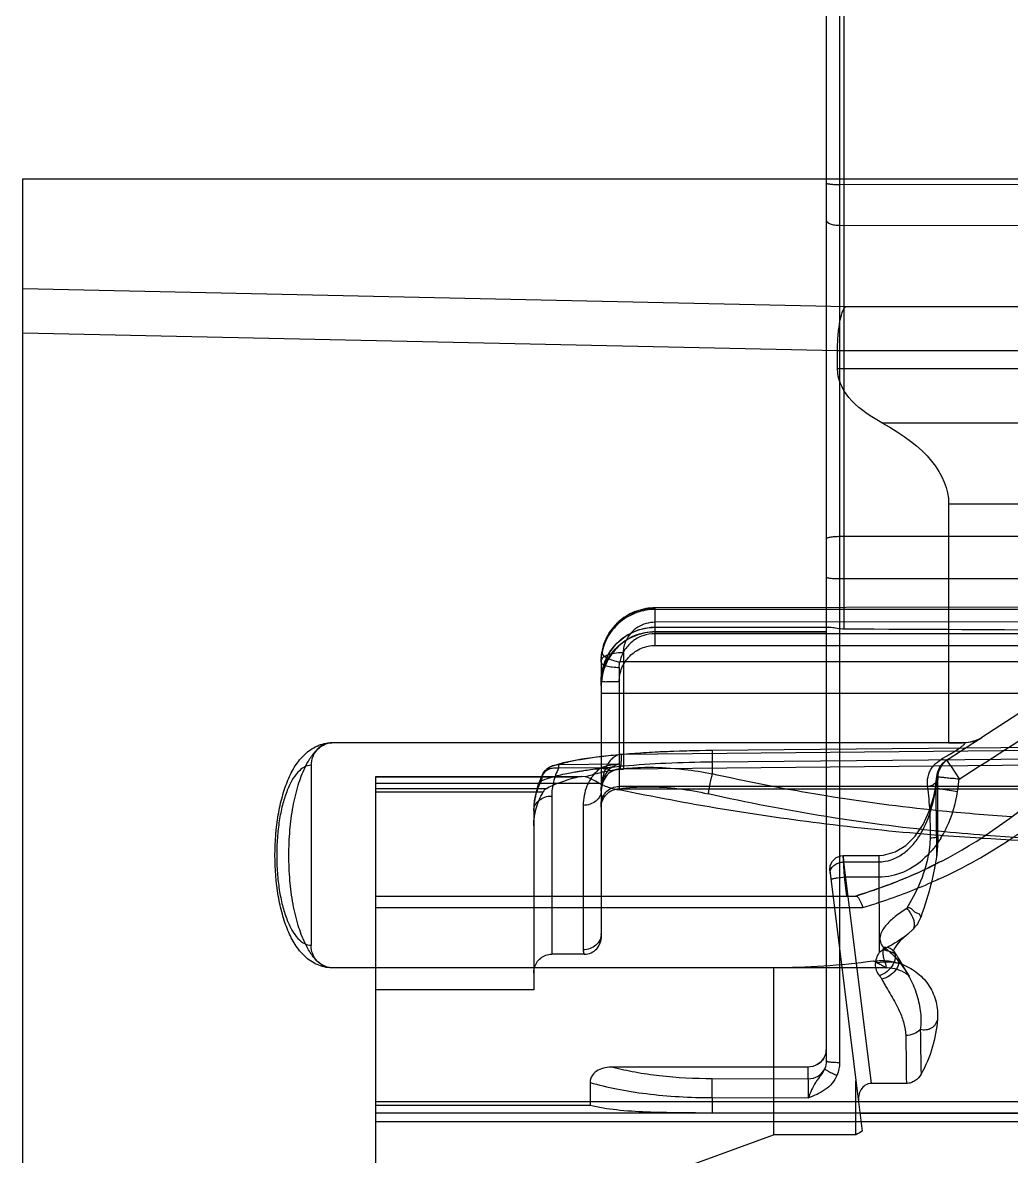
# Model space of a CAD drawing. Header units: millimetres. Extents: x 29875 to 31218, y -21313 to -20364.
# Drawn here: x 30138.71 to 30161.11, y -20688.99 to -20663.29 of the extents above; entities that cross this region are included whole.
import ezdxf

# ---------------------------------------------------------------- set-up
doc = ezdxf.new("R2010")
doc.units = ezdxf.units.MM
doc.header["$LTSCALE"] = 8
doc.layers.add('Cav-cor', color=30, linetype='Continuous')
doc.layers.add('WT', color=4, linetype='Continuous')

# ---------------------------------------------------------------- blocks, each defined once
blk = doc.blocks.new('20160903.150404')
at = {"layer": 'Cav-cor', "color": 241}
for p, q in [((9.792, 67.603), (9.792, 16.469)), ((9.489, 47.004), (9.489, 36.331)), ((9.388, 26.261), (9.388, 45.207)), ((28, 36.46), (-15, 36.46)), ((0, 36.309), (9.489, 36.331)), ((9.489, 36.331), (9.489, 35.406)), ((28, 5.642), (28, 36.46)), ((0, 35.381), (9.489, 35.406)), ((9.489, 35.406), (9.489, 28.359)), ((28, 33.974), (9.339, 33.569)), ((9.339, 33.569), (2.271, 33.569)), ((28, 32.967), (9.538, 32.567)), ((9.538, 32.571), (2.567, 32.571)), ((9.538, 32.152), (9.538, 32.571)), ((2.575, 32.152), (9.538, 32.152)), ((8.531, 30.929), (2.595, 30.929)), ((7.019, 29.096), (2.619, 29.096)), ((7.019, 23.677), (7.019, 29.096)), ((9.489, 28.359), (0, 28.365)), ((9.489, 28.359), (9.489, 27.399)), ((9.489, 27.399), (0, 27.403)), ((9.489, 27.399), (9.489, 16.434)), ((3.636, 26.751), (13.669, 26.74)), ((13.669, 26.74), (13.668, 26.737)), ((13.668, 25.884), (13.668, 26.737)), ((3.672, 26.7), (13.668, 26.7)), ((3.166, 26.419), (13.672, 26.409)), ((13.668, 26.296), (9.709, 26.299)), ((9.742, 26.296), (9.712, 26.299)), ((3.672, 26.151), (13.668, 26.151)), ((13.668, 26.201), (9.792, 26.201)), ((13.668, 26.189), (9.792, 26.189)), ((13.668, 25.884), (3.824, 25.884)), ((14.386, 25.719), (14.386, 23.411)), ((3.672, 25.509), (14.47, 25.509)), ((14.89, 25.609), (14.892, 25.54)), ((14.892, 25.54), (14.892, 19.35)), ((14.484, 25.387), (14.484, 22.631)), ((4.479, 24.96), (6.266, 23.801)), ((14.887, 19.298), (14.887, 24.977)), ((3.672, 24.795), (14.892, 24.795)), ((6.266, 23.801), (6.377, 23.741)), ((6.468, 23.67), (6.266, 23.801)), ((7.03, 23.306), (6.468, 23.67)), ((6.671, 23.677), (6.677, 23.677)), ((6.677, 23.677), (7.019, 23.677)), ((6.677, 23.677), (6.711, 23.675)), ((7.019, 23.677), (20.994, 23.677)), ((12.378, 23.51), (2.652, 23.601)), ((2.652, 23.522), (14.386, 23.411)), ((12.378, 23.51), (12.378, 23.512)), ((12.378, 23.247), (2.652, 23.339)), ((2.652, 23.191), (14.386, 23.08)), ((6.976, 23.162), (6.78, 22.858)), ((7.057, 23.288), (7.03, 23.306)), ((7.057, 23.287), (7.037, 23.255)), ((12.378, 23.247), (12.378, 22.973)), ((14.488, 23.192), (15.86, 23.178)), ((15.86, 23.178), (16.005, 23.153)), ((16.005, 23.153), (16.009, 23.151)), ((21.465, 23.167), (21.465, 19.087)), ((7.262, 21.556), (7.262, 22.878)), ((7.284, 22.911), (7.288, 22.909)), ((14.386, 23.08), (14.386, 23.083)), ((14.386, 23.08), (14.481, 23.078)), ((14.481, 23.078), (14.488, 23.082)), ((14.481, 23.078), (14.548, 23.07)), ((14.893, 23.113), (15.857, 23.103)), ((15.251, 22.905), (15.335, 22.915)), ((20, 22.915), (15.335, 22.915)), ((15.335, 22.915), (15.431, 22.903)), ((20, 22.903), (15.431, 22.903)), ((16.223, 22.953), (16.223, 22.953)), ((16.247, 22.814), (16.223, 22.953)), ((20, 11.501), (20, 22.915)), ((3.672, 22.687), (14.484, 22.687)), ((14.484, 22.631), (3.672, 22.631)), ((7.314, 22.651), (7.321, 22.652)), ((14.536, 22.622), (14.488, 22.612)), ((14.555, 22.626), (14.536, 22.622)), ((14.886, 22.67), (14.892, 22.584)), ((20, 22.759), (14.942, 22.759)), ((20, 22.643), (16.135, 22.643)), ((16.014, 22.471), (16.014, 18.888)), ((20, 22.563), (16.207, 22.563)), ((15.3, 22.259), (15.3, 18.986)), ((16.422, 22.136), (16.422, 18.081)), ((7.266, 21.674), (7.25, 21.672)), ((7.279, 21.24), (7.288, 21.158)), ((7.293, 21.13), (7.298, 21.088)), ((7.294, 21.14), (7.294, 21.126)), ((7.297, 21.088), (7.345, 20.8)), ((7.298, 21.088), (7.345, 20.8)), ((8.602, 21.124), (8.595, 18.926)), ((9.406, 21.124), (8.602, 21.124)), ((9.382, 20.638), (9.406, 21.124)), ((9.406, 21.124), (9.399, 20.979)), ((7.385, 20.89), (7.368, 20.899)), ((9.399, 20.979), (8.602, 20.979)), ((9.399, 20.979), (8.773, 15.956)), ((9.382, 20.638), (8.602, 20.638)), ((9.71, 20.78), (9.061, 15.54)), ((9.328, 20.204), (9.382, 20.638)), ((20, 20.204), (9.116, 20.204)), ((20, 19.941), (8.965, 19.941)), ((7.811, 19.467), (7.817, 19.452)), ((7.822, 19.451), (7.942, 19.343)), ((8.176, 18.825), (8.172, 18.815)), ((8.277, 18.971), (8.262, 18.951)), ((15.275, 18.888), (16.014, 18.888)), ((8.06, 18.617), (7.962, 18.455)), ((8.083, 18.658), (8.06, 18.617)), ((8.136, 18.752), (8.083, 18.658)), ((8.437, 18.577), (8.437, 18.577)), ((8.437, 18.577), (10.987, 18.577)), ((10.987, 18.577), (20.994, 18.577)), ((10.987, 18.577), (10.987, 14.795)), ((16.422, 18.081), (20, 18.081)), ((9.797, 16.661), (9.792, 16.717)), ((9.791, 16.685), (9.808, 16.62)), ((9.792, 16.694), (9.792, 16.689)), ((10.2, 16.329), (14.627, 16.329)), ((10.2, 16.062), (10.2, 16.329)), ((7.976, 15.956), (8.773, 15.956)), ((9.12, 14.795), (9.12, 16.019)), ((12.374, 16.068), (10.2, 16.062)), ((15.145, 15.98), (15.145, 15.458)), ((9.061, 15.544), (-15, 15.544)), ((9.061, 15.54), (8.978, 14.872)), ((20, 15.544), (9.061, 15.544)), ((12.378, 15.635), (10.196, 15.629)), ((12.378, 15.635), (12.378, 15.286)), ((15.145, 15.458), (20, 15.458)), ((9.029, 15.281), (-15, 15.281)), ((9.029, 15.281), (20, 15.281)), ((-15, 15.087), (9.004, 15.087)), ((9.004, 15.087), (20, 15.087)), ((9.12, 14.795), (10.987, 14.795)), ((20.834, 11.196), (10.987, 14.795))]:
    blk.add_line(p, q, dxfattribs=at)
for points in [[(14.89, 25.61), (14.831, 25.914), (14.708, 26.173), (14.526, 26.396), (14.296, 26.57), (14.032, 26.686), (13.746, 26.738), (13.669, 26.74)], [(14.892, 25.068), (14.889, 25.154), (14.835, 25.439), (14.716, 25.703), (14.539, 25.933), (14.313, 26.114), (14.051, 26.237), (13.768, 26.295), (13.668, 26.299)], [(6.677, 23.677), (6.466, 23.708), (6.377, 23.741)], [(16.009, 23.151), (15.749, 23.232), (15.329, 23.315), (14.811, 23.384), (14.215, 23.438), (13.566, 23.478), (12.891, 23.503), (12.378, 23.512)], [(7.321, 22.652), (7.292, 22.869), (7.287, 22.911)], [(14.548, 23.07), (14.639, 23.038), (14.716, 22.986), (14.779, 22.921), (14.828, 22.846), (14.864, 22.762), (14.886, 22.67)], [(16.422, 22.136), (16.407, 22.364), (16.32, 22.721), (16.222, 22.954)], [(8.602, 21.124), (8.496, 21.13), (8.235, 21.203), (7.991, 21.351), (7.777, 21.562), (7.599, 21.823), (7.458, 22.126), (7.357, 22.464), (7.321, 22.652)], [(7.262, 21.556), (7.263, 21.503), (7.279, 21.24)], [(7.288, 21.158), (7.289, 21.144), (7.297, 21.088)], [(9.71, 20.78), (9.703, 20.894), (9.653, 20.998), (9.57, 21.076), (9.463, 21.118), (9.406, 21.124)], [(7.811, 19.467), (7.81, 19.469), (7.807, 19.475), (7.805, 19.482), (7.802, 19.49), (7.8, 19.498), (7.798, 19.506), (7.796, 19.512), (7.796, 19.514)], [(7.942, 19.343), (8.036, 19.261), (8.122, 19.178), (8.192, 19.099), (8.242, 19.029), (8.268, 18.977), (8.272, 18.965)], [(8.172, 18.815), (8.162, 18.796), (8.136, 18.752)], [(8.198, 18.866), (8.19, 18.853), (8.183, 18.84), (8.176, 18.827), (8.175, 18.825)], [(8.25, 18.936), (8.242, 18.927), (8.233, 18.917), (8.224, 18.905), (8.215, 18.893), (8.206, 18.88), (8.198, 18.866)], [(8.262, 18.951), (8.26, 18.948), (8.259, 18.946), (8.258, 18.945), (8.257, 18.944), (8.256, 18.942), (8.25, 18.936)], [(8.272, 18.965), (8.274, 18.957), (8.275, 18.966), (8.276, 18.97)], [(8.276, 18.97), (8.28, 18.98), (8.274, 18.973)], [(7.912, 18.387), (7.921, 18.397), (7.977, 18.443), (8.081, 18.503), (8.231, 18.554), (8.41, 18.577), (8.437, 18.577)], [(7.961, 18.453), (7.947, 18.432), (7.913, 18.389)]]:
    blk.add_lwpolyline(points, dxfattribs=at)
for centre, radius, start, end in [((13.716, 25.718), 0.67, 0.0475, 24.6808), ((13.731, 25.507), 1.161, 8.5408, 10.8838), ((13.714, 25.539), 1.178, 6.8657, 9.1867), ((13.947, 25.387), 0.537, 0.0211, 13.102), ((13.726, 25.506), 1.166, 5.056, 8.5403), ((13.719, 25.54), 1.173, 3.3991, 6.8669), ((13.722, 25.506), 1.17, 359.9976, 5.0552), ((14.487, 46.555), 21.495, 269.9908, 270.407), ((14.562, 37.437), 12.376, 270.3617, 270.9745), ((13.688, 24.977), 1.2, 0.0055, 4.2592), ((-676.928, -1046.78), 1269.481, 57.413373, 57.542381), ((6.693, 24.461), 0.786, 246.2867, 254.337), ((6.696, 24.474), 0.8, 254.3976, 268.6173), ((6.696, 24.484), 0.81, 268.6131, 271.0159), ((7.019, 6.278), 17.399, 90.5069, 91.0155), ((7.019, 6.254), 17.423, 90, 90.507), ((12.649, 32.626), 10.807, 238.4689, 239.6485), ((14.454, 27.705), 4.294, 269.0924, 269.767), ((20.589, 22.768), 1.056, 38.4207, 41.5703), ((-33.02, 49.053), 47.645, 327.0836, 327.2169), ((6.752, 22.878), 0.51, 0, 57.0264), ((6.78, 22.86), 0.51, 5.5506, 56.7144), ((12.746, 4.557), 18.671, 84.6663, 84.931), ((13.02, 7.358), 15.856, 83.1863, 84.7115), ((15.857, 22.772), 0.408, 26.3424, 68.6639), ((12.448, 23.369), 5.184, 185.0637, 187.963), ((2.947, 64.713), 42.792, 280.2296, 282.7313), ((13.848, 18.098), 5.023, 83.7893, 85.4559), ((14.305, 14.38), 8.704, 88.7962, 89.4619), ((13.87, 18.306), 4.815, 83.1177, 83.7824), ((13.882, 18.407), 4.713, 82.6304, 83.117), ((13.901, 18.553), 4.566, 81.4307, 82.6342), ((13.98, 14.442), 8.707, 80.2066, 80.8321), ((14.2, 15.705), 7.425, 79.2433, 80.2216), ((659.524, 13.184), 652.279, 179.168441, 179.301165), ((2.899, 78.05), 56.636, 276.9952, 281.8076), ((13.958, 15.962), 6.725, 97.02, 102.8051), ((13.944, 18.909), 3.767, 80.6739, 81.7123), ((14.379, 23.832), 1.212, 291.8924, 294.0704), ((14.42, 23.74), 1.111, 294.0861, 295.2263), ((13.4, 22.584), 1.492, 359.9987, 3.6992), ((14.466, 23.643), 1.004, 295.1943, 298.293), ((14.716, 22.02), 1.725, 22.2076, 27.3981), ((14.828, 22.067), 1.603, 19.7851, 22.154), ((2.915, 64.899), 42.981, 275.8096, 279.2114), ((2.943, 64.691), 43.233, 279.1197, 282.727), ((2.927, 64.821), 42.901, 279.2127, 280.2305), ((14.471, 22.216), 0.421, 359.9999, 25.3119), ((14.498, 22.286), 0.394, 0.0006, 12.7769), ((14.914, 22.098), 1.512, 14.4679, 19.8107), ((2.906, 64.993), 43.075, 273.5859, 275.8099), ((2.914, 64.869), 43.414, 275.7538, 279.1208), ((2.905, 64.952), 43.497, 274.3212, 275.7333), ((2.71, 79.426), 58.025, 274.49909, 277.01437), ((2.898, 65.056), 43.601, 269.6766, 274.3196), ((2.654, 80.168), 58.769, 269.99808, 273.54933), ((2.67, 79.895), 58.495, 273.55032, 274.50252), ((9.231, 22.771), 2.39, 211.5108, 212.0854), ((9.184, 22.741), 2.334, 212.0778, 214.5088), ((9.061, 22.655), 2.184, 214.4734, 220.2888), ((11.277, 21.672), 4.02, 187.3377, 187.8178), ((8.963, 22.574), 2.057, 220.3325, 222.0303), ((8.892, 22.509), 1.96, 222.0064, 227.0624), ((10.23, 21.655), 2.805, 189.6296, 190.8437), ((11.977, 30.199), 10.38, 242.5443, 242.7803), ((11.938, 30.123), 10.294, 242.7799, 243.3275), ((11.935, 30.118), 10.288, 242.793, 243.3685), ((11.889, 30.026), 10.185, 243.3277, 243.8135), ((11.895, 30.037), 10.198, 243.369, 243.6469), ((11.842, 29.93), 10.079, 243.8134, 244.3836), ((12.196, 31.435), 11.925, 245.4959, 246.3078), ((8.705, 15.111), 5.568, 81.4271, 83.0095), ((14.103, 35.742), 16.318, 249.9715, 252.2194), ((7.961, 19.53), 0.16, 203.2259, 209.6817), ((14.594, 19.35), 0.298, 349.9288, 0), ((8.634, 18.236), 0.764, 100.0471, 110.6023), ((20.589, 19.486), 1.056, 318.4297, 321.5793), ((8.437, 17.566), 1.149, 79.3666, 109.4117), ((10.251, 17.065), 2.678, 143.3163, 144.5329), ((9.742, 17.446), 2.042, 140.4592, 143.3575), ((8.231, 19.619), 1.014, 294.3173, 298.711), ((15.964, 18.456), 0.458, 0.0332, 15.4974), ((320.983, 11.417), 313.373, 178.94687, 179.13135), ((402.831, 11.273), 394.882, 179.16257, 179.32041), ((31.514, 56.518), 47.353, 241.5806, 241.776)]:
    blk.add_arc(centre, radius, start, end, dxfattribs=at)
for centre, major_axis, ratio, start_param, end_param in [((4.707, 32.152), (4.831, 0), 0.414009, 5.625546, 6.283185), ((14.266, 29.096), (7.246, 0), 0.414009, 2.483953, 3.141593), ((33.73, 25.891), (46.752, -0.046), 0.008672, 2.118435, 2.25507), ((12.342, 22.307), (4.08, 0), 0.223386, 0.377456, 0.711739), ((52.242, 20.281), (572.943, 0.562), 0.008672, 4.621071, 4.642745)]:
    blk.add_ellipse(centre, major_axis=major_axis, ratio=ratio, start_param=start_param, end_param=end_param, dxfattribs=at)
for points, knots in [([(9.792, 36.366), (9.792, 36.363), (9.783, 36.356), (9.766, 36.352), (9.738, 36.346), (9.683, 36.339), (9.599, 36.333), (9.527, 36.331), (9.489, 36.331)], [0, 0, 0, 0, 0.028674, 0.088162, 0.180847, 0.303903, 0.62336, 1, 1, 1, 1]), ([(9.792, 35.533), (9.792, 35.491), (9.726, 35.449), (9.656, 35.427), (9.584, 35.41), (9.528, 35.406), (9.489, 35.406)], [0, 0, 0, 0, 0.365018, 0.505754, 0.661652, 1, 1, 1, 1]), ([(9.538, 32.571), (9.537, 32.695), (9.526, 32.927), (9.487, 33.232), (9.437, 33.435), (9.385, 33.537), (9.354, 33.565), (9.339, 33.569)], [0, 0, 0, 0, 0.359879, 0.66869, 0.886798, 0.955484, 1, 1, 1, 1]), ([(9.792, 28.297), (9.792, 28.308), (9.769, 28.322), (9.739, 28.332), (9.683, 28.346), (9.6, 28.356), (9.527, 28.358), (9.489, 28.359)], [0, 0, 0, 0, 0.103554, 0.197936, 0.320169, 0.63312, 1, 1, 1, 1]), ([(9.792, 27.434), (9.792, 27.431), (9.783, 27.424), (9.766, 27.42), (9.738, 27.414), (9.683, 27.407), (9.599, 27.401), (9.527, 27.399), (9.489, 27.399)], [0, 0, 0, 0, 0.028674, 0.088162, 0.180847, 0.303903, 0.62336, 1, 1, 1, 1]), ([(13.668, 26.737), (13.812, 26.737), (14.101, 26.687), (14.48, 26.469), (14.758, 26.137), (14.855, 25.865), (14.877, 25.727)], [0, 0, 0, 0, 0.253205, 0.504753, 0.753562, 1, 1, 1, 1]), ([(13.672, 26.409), (13.672, 26.452), (13.672, 26.529), (13.672, 26.629), (13.67, 26.696), (13.67, 26.73), (13.669, 26.739)], [0, 0, 0, 0, 0.388552, 0.700657, 0.910151, 1, 1, 1, 1]), ([(13.668, 26.7), (13.809, 26.7), (14.093, 26.651), (14.466, 26.443), (14.744, 26.124), (14.845, 25.861), (14.871, 25.726)], [0, 0, 0, 0, 0.253733, 0.505476, 0.754101, 1, 1, 1, 1]), ([(9.68, 26.297), (9.636, 26.292), (9.54, 26.272), (9.441, 26.261), (9.388, 26.261)], [0, 0, 0, 0, 0.454599, 1, 1, 1, 1]), ([(9.712, 26.299), (9.709, 26.299), (9.699, 26.299), (9.688, 26.298), (9.68, 26.297)], [0, 0, 0, 0, 0.236922, 1, 1, 1, 1]), ([(9.742, 26.296), (9.746, 26.295), (9.758, 26.293), (9.771, 26.289), (9.779, 26.286)], [0, 0, 0, 0, 0.302741, 1, 1, 1, 1]), ([(9.779, 26.286), (9.781, 26.285), (9.786, 26.282), (9.792, 26.278), (9.792, 26.274)], [0, 0, 0, 0, 0.358662, 1, 1, 1, 1]), ([(14.892, 25.068), (14.892, 25.227), (14.829, 25.55), (14.557, 25.958), (14.15, 26.232), (13.827, 26.296), (13.668, 26.296)], [0, 0, 0, 0, 0.250028, 0.500111, 0.750136, 1, 1, 1, 1]), ([(13.672, 26.409), (13.741, 26.409), (13.879, 26.389), (14.068, 26.304), (14.224, 26.172), (14.298, 26.058), (14.325, 25.998)], [0, 0, 0, 0, 0.254846, 0.507417, 0.75596, 1, 1, 1, 1]), ([(14.892, 24.984), (14.892, 25.143), (14.828, 25.463), (14.555, 25.867), (14.149, 26.137), (13.827, 26.201), (13.668, 26.201)], [0, 0, 0, 0, 0.24922, 0.498981, 0.749343, 1, 1, 1, 1]), ([(13.668, 26.189), (13.819, 26.189), (14.124, 26.132), (14.517, 25.886), (14.793, 25.515), (14.873, 25.216), (14.884, 25.066)], [0, 0, 0, 0, 0.250701, 0.500965, 0.75066, 1, 1, 1, 1]), ([(13.668, 26.151), (13.763, 26.151), (13.952, 26.119), (14.201, 25.981), (14.386, 25.77), (14.453, 25.597), (14.47, 25.509)], [0, 0, 0, 0, 0.256384, 0.509295, 0.756919, 1, 1, 1, 1]), ([(14.484, 25.061), (14.484, 25.167), (14.442, 25.383), (14.261, 25.656), (13.99, 25.84), (13.774, 25.884), (13.668, 25.884)], [0, 0, 0, 0, 0.250059, 0.50016, 0.750171, 1, 1, 1, 1]), ([(14.386, 25.719), (14.409, 25.719), (14.496, 25.716), (14.583, 25.706), (14.646, 25.693)], [0, 0, 0, 0, 0.259772, 1, 1, 1, 1]), ([(14.871, 25.726), (14.874, 25.704), (14.851, 25.667), (14.808, 25.63), (14.736, 25.586), (14.623, 25.542), (14.523, 25.518), (14.47, 25.509)], [0, 0, 0, 0, 0.137687, 0.238221, 0.360865, 0.660627, 1, 1, 1, 1]), ([(14.892, 25.506), (14.892, 25.487), (14.865, 25.459), (14.821, 25.438), (14.77, 25.42), (14.708, 25.406), (14.612, 25.391), (14.536, 25.387), (14.484, 25.387)], [0, 0, 0, 0, 0.12403, 0.220954, 0.342369, 0.485771, 0.646968, 1, 1, 1, 1]), ([(14.646, 25.693), (14.655, 25.691), (14.688, 25.683), (14.721, 25.674), (14.744, 25.666)], [0, 0, 0, 0, 0.264541, 1, 1, 1, 1]), ([(14.744, 25.666), (14.755, 25.662), (14.794, 25.647), (14.831, 25.627), (14.854, 25.608)], [0, 0, 0, 0, 0.287665, 1, 1, 1, 1]), ([(14.868, 25.594), (14.872, 25.59), (14.884, 25.574), (14.892, 25.554), (14.892, 25.54)], [0, 0, 0, 0, 0.281687, 1, 1, 1, 1]), ([(7.25, 20.585), (6.961, 20.717), (6.402, 21), (5.363, 21.639), (4.193, 22.533), (2.942, 23.708), (2.181, 24.534), (1.816, 24.951)], [0, 0, 0, 0, 0.135796, 0.267392, 0.520343, 0.763435, 1, 1, 1, 1]), ([(14.861, 25.065), (14.855, 25.065), (14.826, 25.064), (14.796, 25.063), (14.772, 25.063)], [0, 0, 0, 0, 0.193819, 1, 1, 1, 1]), ([(14.883, 25.067), (14.882, 25.066), (14.874, 25.066), (14.867, 25.065), (14.861, 25.065)], [0, 0, 0, 0, 0.193923, 1, 1, 1, 1]), ([(14.892, 25.068), (14.892, 25.067), (14.887, 25.067), (14.885, 25.067), (14.883, 25.067)], [0, 0, 0, 0, 0.260472, 1, 1, 1, 1]), ([(14.887, 24.977), (14.888, 24.978), (14.89, 24.98), (14.892, 24.982), (14.892, 24.984)], [0, 0, 0, 0, 0.313483, 1, 1, 1, 1]), ([(6.752, 23.573), (6.74, 23.581), (6.719, 23.596), (6.692, 23.617), (6.672, 23.635), (6.658, 23.649), (6.65, 23.66), (6.65, 23.676), (6.664, 23.677), (6.671, 23.677)], [0, 0, 0, 0, 0.255228, 0.465457, 0.629652, 0.748553, 0.82586, 0.873812, 1, 1, 1, 1]), ([(20.994, 18.577), (21.052, 18.577), (21.168, 18.59), (21.386, 18.663), (21.623, 18.828), (21.838, 19.102), (22.002, 19.429), (22.127, 19.803), (22.25, 20.37), (22.307, 21.128), (22.25, 21.885), (22.127, 22.453), (22.002, 22.826), (21.838, 23.153), (21.623, 23.427), (21.386, 23.592), (21.168, 23.665), (21.052, 23.677), (20.994, 23.677)], [0, 0, 0, 0, 0.02816, 0.055619, 0.109631, 0.16381, 0.221418, 0.284362, 0.352714, 0.500027, 0.647336, 0.715684, 0.778613, 0.836219, 0.890396, 0.944381, 0.971874, 1, 1, 1, 1]), ([(21.212, 23.613), (21.178, 23.633), (21.107, 23.666), (21.031, 23.677), (20.994, 23.677)], [0, 0, 0, 0, 0.517125, 1, 1, 1, 1]), ([(20.994, 23.677), (21.055, 23.677), (21.181, 23.65), (21.337, 23.535), (21.441, 23.366), (21.465, 23.234), (21.465, 23.167)], [0, 0, 0, 0, 0.240835, 0.487099, 0.740911, 1, 1, 1, 1]), ([(6.997, 23.414), (6.973, 23.429), (6.89, 23.48), (6.808, 23.533), (6.752, 23.573)], [0, 0, 0, 0, 0.290118, 1, 1, 1, 1]), ([(12.378, 23.512), (12.378, 23.512), (12.378, 23.51), (12.378, 23.507), (12.378, 23.501), (12.378, 23.493), (12.378, 23.482), (12.379, 23.464), (12.379, 23.437), (12.378, 23.398), (12.378, 23.353), (12.378, 23.301), (12.378, 23.266), (12.378, 23.247)], [0, 0, 0, 0, 0.004617, 0.017912, 0.039842, 0.070339, 0.109324, 0.156567, 0.274531, 0.421623, 0.594873, 0.789468, 1, 1, 1, 1]), ([(15.86, 23.178), (15.793, 23.204), (15.627, 23.251), (15.338, 23.309), (14.974, 23.362), (14.543, 23.409), (14.055, 23.449), (13.327, 23.491), (12.763, 23.506), (12.378, 23.51)], [0, 0, 0, 0, 0.06209, 0.146554, 0.252061, 0.376527, 0.517177, 0.670625, 1, 1, 1, 1]), ([(14.386, 23.411), (14.386, 23.388), (14.386, 23.343), (14.386, 23.279), (14.385, 23.222), (14.385, 23.174), (14.385, 23.14), (14.385, 23.117), (14.385, 23.104), (14.386, 23.094), (14.385, 23.086), (14.386, 23.083), (14.386, 23.08), (14.386, 23.08)], [0, 0, 0, 0, 0.211106, 0.405713, 0.57845, 0.725405, 0.843336, 0.890581, 0.929656, 0.960298, 0.98227, 0.995502, 1, 1, 1, 1]), ([(14.437, 23.411), (14.476, 23.411), (14.555, 23.391), (14.65, 23.321), (14.725, 23.23), (14.801, 23.095), (14.862, 22.911), (14.884, 22.758), (14.889, 22.681)], [0, 0, 0, 0, 0.12629, 0.251919, 0.3771, 0.502004, 0.751048, 1, 1, 1, 1]), ([(14.437, 23.411), (14.437, 23.398), (14.438, 23.349), (14.441, 23.301), (14.443, 23.265)], [0, 0, 0, 0, 0.266073, 1, 1, 1, 1]), ([(21.379, 23.469), (21.366, 23.484), (21.316, 23.538), (21.258, 23.585), (21.212, 23.613)], [0, 0, 0, 0, 0.269352, 1, 1, 1, 1]), ([(21.602, 23.121), (21.588, 23.15), (21.534, 23.256), (21.471, 23.357), (21.417, 23.425)], [0, 0, 0, 0, 0.270961, 1, 1, 1, 1]), ([(7.03, 23.306), (7.051, 23.292), (7.106, 23.277), (7.161, 23.29), (7.188, 23.3)], [0, 0, 0, 0, 0.455759, 1, 1, 1, 1]), ([(7.284, 22.911), (7.277, 22.985), (7.23, 23.133), (7.122, 23.245), (7.06, 23.286)], [0, 0, 0, 0, 0.500793, 1, 1, 1, 1]), ([(7.394, 23.118), (7.381, 23.135), (7.323, 23.207), (7.249, 23.264), (7.188, 23.3)], [0, 0, 0, 0, 0.237212, 1, 1, 1, 1]), ([(14.396, 23.154), (14.073, 23.183), (13.4, 23.226), (12.727, 23.244), (12.378, 23.247)], [0, 0, 0, 0, 0.481789, 1, 1, 1, 1]), ([(14.443, 23.265), (14.445, 23.228), (14.45, 23.178), (14.46, 23.12), (14.466, 23.099), (14.47, 23.091)], [0, 0, 0, 0, 0.629925, 0.849852, 1, 1, 1, 1]), ([(14.488, 23.192), (14.505, 23.188), (14.577, 23.166), (14.644, 23.128), (14.688, 23.092)], [0, 0, 0, 0, 0.234719, 1, 1, 1, 1]), ([(14.488, 23.192), (14.522, 23.19), (14.659, 23.177), (14.795, 23.146), (14.893, 23.113)], [0, 0, 0, 0, 0.248432, 1, 1, 1, 1]), ([(15.86, 23.178), (15.859, 23.17), (15.859, 23.144), (15.857, 23.119), (15.857, 23.103)], [0, 0, 0, 0, 0.333431, 1, 1, 1, 1]), ([(16.009, 23.151), (16.054, 23.133), (16.138, 23.078), (16.194, 22.996), (16.214, 22.951)], [0, 0, 0, 0, 0.496777, 1, 1, 1, 1]), ([(21.465, 23.167), (21.517, 23.167), (21.633, 23.134), (21.781, 23.007), (21.913, 22.813), (22.028, 22.558), (22.122, 22.251), (22.192, 21.901), (22.235, 21.521), (22.25, 21.127), (22.235, 20.733), (22.192, 20.354), (22.122, 20.004), (22.028, 19.697), (21.913, 19.442), (21.781, 19.248), (21.633, 19.12), (21.517, 19.087), (21.465, 19.087)], [0, 0, 0, 0, 0.033825, 0.074041, 0.123928, 0.184166, 0.253896, 0.331371, 0.414285, 0.499997, 0.58571, 0.668624, 0.746099, 0.815831, 0.87607, 0.925958, 0.966174, 1, 1, 1, 1]), ([(6.985, 22.879), (6.969, 22.878), (6.9, 22.873), (6.831, 22.868), (6.78, 22.858)], [0, 0, 0, 0, 0.241328, 1, 1, 1, 1]), ([(7.157, 22.897), (7.144, 22.896), (7.087, 22.889), (7.03, 22.883), (6.985, 22.879)], [0, 0, 0, 0, 0.219802, 1, 1, 1, 1]), ([(7.261, 22.908), (7.255, 22.908), (7.22, 22.905), (7.185, 22.9), (7.157, 22.897)], [0, 0, 0, 0, 0.182572, 1, 1, 1, 1]), ([(7.287, 22.909), (7.287, 22.909), (7.284, 22.909), (7.28, 22.909), (7.271, 22.909), (7.265, 22.908), (7.261, 22.908)], [0, 0, 0, 0, 0.064846, 0.253427, 0.565705, 1, 1, 1, 1]), ([(7.284, 22.911), (7.278, 22.909), (7.265, 22.9), (7.262, 22.885), (7.262, 22.878)], [0, 0, 0, 0, 0.493433, 1, 1, 1, 1]), ([(7.262, 22.878), (7.262, 22.857), (7.276, 22.81), (7.327, 22.753), (7.401, 22.706), (7.46, 22.685), (7.492, 22.677)], [0, 0, 0, 0, 0.195578, 0.425313, 0.696537, 1, 1, 1, 1]), ([(7.492, 22.677), (7.502, 22.753), (7.502, 22.91), (7.438, 23.056), (7.394, 23.118)], [0, 0, 0, 0, 0.500348, 1, 1, 1, 1]), ([(13.222, 23.097), (13.152, 23.091), (12.869, 23.062), (12.588, 23.016), (12.378, 22.973)], [0, 0, 0, 0, 0.246916, 1, 1, 1, 1]), ([(12.378, 22.973), (12.385, 22.945), (12.413, 22.831), (12.437, 22.716), (12.452, 22.629)], [0, 0, 0, 0, 0.25186, 1, 1, 1, 1]), ([(14.246, 23.106), (14.164, 23.112), (13.823, 23.131), (13.481, 23.12), (13.222, 23.097)], [0, 0, 0, 0, 0.241305, 1, 1, 1, 1]), ([(14.47, 23.091), (14.471, 23.089), (14.473, 23.084), (14.478, 23.078), (14.481, 23.078)], [0, 0, 0, 0, 0.349592, 1, 1, 1, 1]), ([(14.488, 23.082), (14.527, 23.08), (14.602, 23.064), (14.718, 22.999), (14.817, 22.887), (14.879, 22.737), (14.892, 22.634), (14.892, 22.584)], [0, 0, 0, 0, 0.170014, 0.316091, 0.56425, 0.786736, 1, 1, 1, 1]), ([(14.897, 23.008), (14.872, 23.013), (14.767, 23.037), (14.662, 23.055), (14.582, 23.067)], [0, 0, 0, 0, 0.24505, 1, 1, 1, 1]), ([(14.688, 23.092), (14.718, 23.079), (14.791, 23.072), (14.859, 23.095), (14.893, 23.113)], [0, 0, 0, 0, 0.456867, 1, 1, 1, 1]), ([(14.688, 23.092), (14.765, 23.03), (14.865, 22.863), (14.892, 22.68), (14.892, 22.596)], [0, 0, 0, 0, 0.540008, 1, 1, 1, 1]), ([(14.893, 23.113), (14.969, 23.059), (15.096, 22.932), (15.256, 22.645), (15.3, 22.409), (15.3, 22.259)], [0, 0, 0, 0, 0.286375, 0.539035, 1, 1, 1, 1]), ([(15.251, 22.905), (15.223, 22.915), (15.107, 22.954), (14.988, 22.987), (14.897, 23.008)], [0, 0, 0, 0, 0.24297, 1, 1, 1, 1]), ([(15.367, 23.037), (15.33, 23.043), (15.176, 23.067), (15.02, 23.088), (14.901, 23.102)], [0, 0, 0, 0, 0.236099, 1, 1, 1, 1]), ([(14.942, 22.759), (14.996, 22.789), (15.095, 22.847), (15.201, 22.894), (15.251, 22.905)], [0, 0, 0, 0, 0.543777, 1, 1, 1, 1]), ([(16.193, 22.838), (16.109, 22.872), (15.907, 22.933), (15.702, 22.977), (15.586, 22.999)], [0, 0, 0, 0, 0.432254, 1, 1, 1, 1]), ([(16.222, 22.954), (16.208, 22.982), (16.167, 23.035), (16.078, 23.089), (15.971, 23.113), (15.895, 23.109), (15.857, 23.103)], [0, 0, 0, 0, 0.227146, 0.466198, 0.724357, 1, 1, 1, 1]), ([(15.857, 23.103), (15.907, 23.002), (15.986, 22.797), (16.014, 22.578), (16.014, 22.471)], [0, 0, 0, 0, 0.513058, 1, 1, 1, 1]), ([(21.602, 19.134), (21.664, 19.264), (21.772, 19.556), (21.884, 20.035), (21.953, 20.567), (21.977, 21.127), (21.953, 21.688), (21.884, 22.22), (21.772, 22.699), (21.664, 22.991), (21.602, 23.121)], [0, 0, 0, 0, 0.105889, 0.22769, 0.360884, 0.5, 0.639116, 0.77231, 0.894111, 1, 1, 1, 1]), ([(6.817, 22.575), (6.81, 22.622), (6.795, 22.716), (6.787, 22.81), (6.782, 22.857)], [0, 0, 0, 0, 0.5, 1, 1, 1, 1]), ([(7.273, 22.646), (7.247, 22.642), (7.095, 22.619), (6.943, 22.595), (6.817, 22.575)], [0, 0, 0, 0, 0.171014, 1, 1, 1, 1]), ([(7.321, 22.652), (7.321, 22.652), (7.319, 22.652), (7.317, 22.652), (7.313, 22.651), (7.305, 22.65), (7.291, 22.648), (7.28, 22.647), (7.273, 22.646)], [0, 0, 0, 0, 0.016516, 0.064113, 0.142908, 0.252891, 0.566118, 1, 1, 1, 1]), ([(8.602, 20.979), (8.506, 20.979), (8.314, 21.012), (8.057, 21.148), (7.842, 21.342), (7.613, 21.649), (7.419, 22.089), (7.339, 22.462), (7.314, 22.65)], [0, 0, 0, 0, 0.125603, 0.251156, 0.376572, 0.5018, 0.751183, 1, 1, 1, 1]), ([(7.433, 21.514), (7.431, 21.722), (7.438, 22.11), (7.469, 22.497), (7.492, 22.677)], [0, 0, 0, 0, 0.53373, 1, 1, 1, 1]), ([(12.452, 22.629), (12.454, 22.619), (12.46, 22.583), (12.465, 22.546), (12.467, 22.52)], [0, 0, 0, 0, 0.279945, 1, 1, 1, 1]), ([(14.487, 22.637), (14.272, 22.668), (13.82, 22.696), (13.368, 22.665), (13.136, 22.637)], [0, 0, 0, 0, 0.482011, 1, 1, 1, 1]), ([(14.882, 22.374), (14.874, 22.412), (14.844, 22.489), (14.762, 22.59), (14.639, 22.668), (14.537, 22.687), (14.484, 22.687)], [0, 0, 0, 0, 0.214805, 0.447046, 0.708067, 1, 1, 1, 1]), ([(14.852, 22.396), (14.822, 22.459), (14.748, 22.548), (14.611, 22.618), (14.527, 22.631), (14.484, 22.631)], [0, 0, 0, 0, 0.454862, 0.716645, 1, 1, 1, 1]), ([(16.135, 22.643), (16.142, 22.639), (16.149, 22.63), (16.164, 22.627), (16.17, 22.624), (16.173, 22.621)], [0, 0, 0, 0, 0.533081, 0.753461, 1, 1, 1, 1]), ([(16.173, 22.621), (16.174, 22.619), (16.181, 22.609), (16.186, 22.598), (16.19, 22.59)], [0, 0, 0, 0, 0.216068, 1, 1, 1, 1]), ([(16.247, 22.814), (16.243, 22.816), (16.225, 22.824), (16.207, 22.832), (16.193, 22.838)], [0, 0, 0, 0, 0.239539, 1, 1, 1, 1]), ([(7.193, 21.522), (7.144, 21.602), (6.968, 21.932), (6.862, 22.298), (6.817, 22.575)], [0, 0, 0, 0, 0.250466, 1, 1, 1, 1]), ([(14.892, 22.596), (14.892, 22.552), (14.915, 22.459), (15.008, 22.348), (15.143, 22.275), (15.247, 22.259), (15.3, 22.259)], [0, 0, 0, 0, 0.227648, 0.468984, 0.728448, 1, 1, 1, 1]), ([(16.422, 22.136), (16.422, 22.18), (16.399, 22.272), (16.305, 22.383), (16.171, 22.455), (16.067, 22.471), (16.014, 22.471)], [0, 0, 0, 0, 0.227048, 0.468175, 0.727899, 1, 1, 1, 1]), ([(16.19, 22.59), (16.191, 22.587), (16.197, 22.578), (16.203, 22.57), (16.207, 22.563)], [0, 0, 0, 0, 0.262709, 1, 1, 1, 1]), ([(16.326, 22.309), (16.318, 22.33), (16.283, 22.417), (16.241, 22.502), (16.207, 22.563)], [0, 0, 0, 0, 0.24504, 1, 1, 1, 1]), ([(16.378, 22.475), (16.385, 22.447), (16.411, 22.336), (16.422, 22.221), (16.422, 22.136)], [0, 0, 0, 0, 0.254168, 1, 1, 1, 1]), ([(16.398, 22.051), (16.394, 22.073), (16.375, 22.16), (16.349, 22.246), (16.326, 22.309)], [0, 0, 0, 0, 0.246293, 1, 1, 1, 1]), ([(16.422, 21.794), (16.422, 21.815), (16.42, 21.902), (16.41, 21.988), (16.398, 22.051)], [0, 0, 0, 0, 0.24809, 1, 1, 1, 1]), ([(7.289, 21.159), (7.285, 21.192), (7.27, 21.324), (7.262, 21.457), (7.262, 21.556)], [0, 0, 0, 0, 0.252293, 1, 1, 1, 1]), ([(7.262, 21.556), (7.262, 21.55), (7.281, 21.537), (7.314, 21.528), (7.369, 21.519), (7.41, 21.516), (7.433, 21.514)], [0, 0, 0, 0, 0.102069, 0.306163, 0.613299, 1, 1, 1, 1]), ([(7.464, 21.186), (7.45, 21.267), (7.437, 21.377), (7.434, 21.487), (7.433, 21.514)], [0, 0, 0, 0, 0.751366, 1, 1, 1, 1]), ([(7.97, 19.925), (7.86, 20.099), (7.654, 20.484), (7.517, 20.902), (7.474, 21.127)], [0, 0, 0, 0, 0.473766, 1, 1, 1, 1]), ([(8.602, 20.638), (8.41, 20.638), (8.022, 20.721), (7.697, 20.943), (7.556, 21.074)], [0, 0, 0, 0, 0.499647, 1, 1, 1, 1]), ([(9.12, 20.204), (8.58, 20.378), (7.996, 20.595), (7.438, 20.864), (7.385, 20.89)], [0, 0, 0, 0, 0.904864, 1, 1, 1, 1]), ([(9.703, 20.722), (9.707, 20.752), (9.694, 20.82), (9.625, 20.903), (9.522, 20.959), (9.441, 20.976), (9.399, 20.979)], [0, 0, 0, 0, 0.208961, 0.445277, 0.714074, 1, 1, 1, 1]), ([(7.345, 20.8), (7.364, 20.705), (7.446, 20.342), (7.56, 19.987), (7.651, 19.727)], [0, 0, 0, 0, 0.260257, 1, 1, 1, 1]), ([(9.646, 20.598), (9.639, 20.6), (9.602, 20.607), (9.564, 20.613), (9.535, 20.617)], [0, 0, 0, 0, 0.198755, 1, 1, 1, 1]), ([(9.686, 20.586), (9.686, 20.587), (9.681, 20.589), (9.675, 20.591), (9.662, 20.595), (9.652, 20.597), (9.646, 20.598)], [0, 0, 0, 0, 0.077517, 0.269444, 0.57808, 1, 1, 1, 1]), ([(8.965, 19.941), (8.831, 19.983), (8.303, 20.153), (7.783, 20.349), (7.404, 20.516)], [0, 0, 0, 0, 0.253325, 1, 1, 1, 1]), ([(9.116, 20.204), (9.103, 20.204), (9.073, 20.182), (9.019, 20.095), (8.987, 20.007), (8.965, 19.941)], [0, 0, 0, 0, 0.120623, 0.323583, 1, 1, 1, 1]), ([(7.651, 19.727), (7.653, 19.739), (7.66, 19.762), (7.681, 19.795), (7.721, 19.806), (7.763, 19.824), (7.809, 19.859), (7.842, 19.899), (7.878, 19.926), (7.919, 19.938), (7.951, 19.933), (7.97, 19.924)], [0, 0, 0, 0, 0.089609, 0.179691, 0.270435, 0.383192, 0.524542, 0.689641, 0.770181, 0.847981, 1, 1, 1, 1]), ([(7.97, 19.924), (7.953, 19.906), (7.889, 19.831), (7.839, 19.743), (7.817, 19.673)], [0, 0, 0, 0, 0.257497, 1, 1, 1, 1]), ([(7.97, 19.925), (8.06, 19.866), (8.23, 19.747), (8.419, 19.575), (8.53, 19.419), (8.581, 19.294), (8.576, 19.157), (8.528, 19.078), (8.497, 19.044)], [0, 0, 0, 0, 0.277558, 0.537687, 0.65825, 0.771119, 0.880639, 1, 1, 1, 1]), ([(7.65, 19.727), (7.658, 19.705), (7.672, 19.674), (7.692, 19.633), (7.708, 19.601), (7.724, 19.569), (7.754, 19.53), (7.783, 19.505), (7.799, 19.485)], [0, 0, 0, 0, 0.238142, 0.360475, 0.483354, 0.607583, 0.736913, 1, 1, 1, 1]), ([(7.817, 19.673), (7.813, 19.659), (7.799, 19.608), (7.794, 19.553), (7.8, 19.515)], [0, 0, 0, 0, 0.274827, 1, 1, 1, 1]), ([(7.8, 19.515), (7.801, 19.51), (7.804, 19.494), (7.809, 19.478), (7.814, 19.467)], [0, 0, 0, 0, 0.260444, 1, 1, 1, 1]), ([(7.942, 19.343), (8.045, 19.258), (8.213, 19.149), (8.437, 19.022), (8.545, 18.959), (8.595, 18.925)], [0, 0, 0, 0, 0.518541, 0.767608, 1, 1, 1, 1]), ([(15.275, 18.888), (15.222, 18.888), (15.116, 18.908), (14.984, 19.001), (14.903, 19.14), (14.887, 19.246), (14.887, 19.298)], [0, 0, 0, 0, 0.250707, 0.500788, 0.750399, 1, 1, 1, 1]), ([(14.892, 19.35), (14.892, 19.302), (14.914, 19.204), (15.007, 19.084), (15.142, 19.004), (15.247, 18.986), (15.3, 18.986)], [0, 0, 0, 0, 0.236586, 0.481242, 0.736878, 1, 1, 1, 1]), ([(8.497, 19.044), (8.455, 19.048), (8.372, 19.044), (8.301, 18.999), (8.277, 18.971)], [0, 0, 0, 0, 0.533831, 1, 1, 1, 1]), ([(8.497, 19.044), (8.475, 19.028), (8.428, 19.002), (8.385, 18.97), (8.365, 18.951)], [0, 0, 0, 0, 0.499299, 1, 1, 1, 1]), ([(8.501, 18.989), (8.5, 18.993), (8.498, 19.012), (8.497, 19.03), (8.497, 19.044)], [0, 0, 0, 0, 0.243209, 1, 1, 1, 1]), ([(20.994, 18.577), (21.055, 18.577), (21.181, 18.605), (21.337, 18.72), (21.441, 18.889), (21.465, 19.021), (21.465, 19.087)], [0, 0, 0, 0, 0.240835, 0.487099, 0.740911, 1, 1, 1, 1]), ([(21.417, 18.83), (21.434, 18.851), (21.504, 18.947), (21.562, 19.051), (21.602, 19.134)], [0, 0, 0, 0, 0.229403, 1, 1, 1, 1]), ([(8.172, 18.815), (8.152, 18.772), (8.144, 18.662), (8.219, 18.51), (8.355, 18.386), (8.473, 18.334), (8.535, 18.32)], [0, 0, 0, 0, 0.208657, 0.450405, 0.722264, 1, 1, 1, 1]), ([(8.233, 18.895), (8.227, 18.89), (8.205, 18.87), (8.187, 18.845), (8.176, 18.825)], [0, 0, 0, 0, 0.25486, 1, 1, 1, 1]), ([(8.262, 18.951), (8.249, 18.931), (8.231, 18.885), (8.227, 18.807), (8.245, 18.725), (8.298, 18.611), (8.407, 18.487), (8.524, 18.42), (8.587, 18.399)], [0, 0, 0, 0, 0.098153, 0.204151, 0.320928, 0.44842, 0.724029, 1, 1, 1, 1]), ([(8.365, 18.951), (8.353, 18.949), (8.306, 18.938), (8.261, 18.917), (8.233, 18.895)], [0, 0, 0, 0, 0.263415, 1, 1, 1, 1]), ([(8.365, 18.951), (8.357, 18.944), (8.325, 18.911), (8.291, 18.88), (8.267, 18.856)], [0, 0, 0, 0, 0.241882, 1, 1, 1, 1]), ([(8.469, 18.737), (8.481, 18.774), (8.504, 18.856), (8.507, 18.943), (8.501, 18.989)], [0, 0, 0, 0, 0.458869, 1, 1, 1, 1]), ([(8.595, 18.926), (8.619, 18.884), (8.661, 18.799), (8.69, 18.661), (8.669, 18.519), (8.618, 18.436), (8.587, 18.399)], [0, 0, 0, 0, 0.255747, 0.499286, 0.740913, 1, 1, 1, 1]), ([(15.3, 18.986), (15.3, 18.978), (15.298, 18.944), (15.287, 18.911), (15.275, 18.888)], [0, 0, 0, 0, 0.243904, 1, 1, 1, 1]), ([(16.405, 18.578), (16.393, 18.621), (16.357, 18.703), (16.267, 18.805), (16.148, 18.872), (16.059, 18.888), (16.014, 18.888)], [0, 0, 0, 0, 0.249488, 0.499285, 0.74949, 1, 1, 1, 1]), ([(21.209, 18.64), (21.224, 18.649), (21.286, 18.69), (21.341, 18.743), (21.379, 18.785)], [0, 0, 0, 0, 0.232048, 1, 1, 1, 1]), ([(8.055, 18.649), (7.934, 18.602), (7.705, 18.468), (7.442, 18.172), (7.284, 17.808), (7.262, 17.543), (7.272, 17.414)], [0, 0, 0, 0, 0.250142, 0.500148, 0.750084, 1, 1, 1, 1]), ([(8.719, 18.73), (8.607, 18.745), (8.38, 18.747), (8.16, 18.691), (8.055, 18.649)], [0, 0, 0, 0, 0.499996, 1, 1, 1, 1]), ([(8.437, 18.577), (8.435, 18.577), (8.431, 18.58), (8.431, 18.586), (8.431, 18.595), (8.433, 18.611), (8.435, 18.624), (8.436, 18.632)], [0, 0, 0, 0, 0.100429, 0.17514, 0.278109, 0.576296, 1, 1, 1, 1]), ([(8.436, 18.632), (8.437, 18.635), (8.439, 18.647), (8.443, 18.659), (8.446, 18.669)], [0, 0, 0, 0, 0.221651, 1, 1, 1, 1]), ([(8.649, 18.695), (8.618, 18.681), (8.566, 18.655), (8.508, 18.62), (8.474, 18.598), (8.458, 18.587), (8.446, 18.58), (8.439, 18.577), (8.437, 18.577)], [0, 0, 0, 0, 0.419866, 0.7226, 0.830981, 0.911888, 0.967213, 1, 1, 1, 1]), ([(8.446, 18.669), (8.447, 18.674), (8.455, 18.697), (8.463, 18.719), (8.469, 18.737)], [0, 0, 0, 0, 0.222737, 1, 1, 1, 1]), ([(20.994, 18.577), (21.03, 18.577), (21.106, 18.589), (21.175, 18.621), (21.209, 18.64)], [0, 0, 0, 0, 0.48327, 1, 1, 1, 1]), ([(7.961, 18.453), (7.937, 18.413), (7.848, 18.254), (7.778, 18.085), (7.739, 17.957)], [0, 0, 0, 0, 0.25833, 1, 1, 1, 1]), ([(8.535, 18.32), (8.518, 18.289), (8.486, 18.227), (8.418, 18.105), (8.327, 17.955), (8.221, 17.776), (8.159, 17.652), (8.132, 17.59)], [0, 0, 0, 0, 0.125715, 0.251668, 0.504743, 0.755536, 1, 1, 1, 1]), ([(8.587, 18.399), (8.582, 18.393), (8.562, 18.368), (8.546, 18.341), (8.535, 18.32)], [0, 0, 0, 0, 0.256705, 1, 1, 1, 1]), ([(7.739, 17.957), (7.701, 17.826), (7.645, 17.568), (7.644, 17.302), (7.663, 17.176)], [0, 0, 0, 0, 0.515879, 1, 1, 1, 1]), ([(8.132, 17.59), (8.094, 17.501), (8.027, 17.325), (7.992, 17.137), (7.991, 17.044)], [0, 0, 0, 0, 0.509765, 1, 1, 1, 1]), ([(7.272, 17.414), (7.282, 17.37), (7.315, 17.288), (7.41, 17.199), (7.534, 17.16), (7.62, 17.166), (7.663, 17.176)], [0, 0, 0, 0, 0.261876, 0.502031, 0.742412, 1, 1, 1, 1]), ([(7.272, 17.414), (7.289, 17.196), (7.367, 16.763), (7.537, 16.357), (7.646, 16.167)], [0, 0, 0, 0, 0.500101, 1, 1, 1, 1]), ([(7.663, 17.176), (7.702, 17.134), (7.807, 17.067), (7.929, 17.045), (7.991, 17.044)], [0, 0, 0, 0, 0.481533, 1, 1, 1, 1]), ([(9.995, 16.385), (9.935, 16.418), (9.831, 16.514), (9.792, 16.652), (9.792, 16.718)], [0, 0, 0, 0, 0.506333, 1, 1, 1, 1]), ([(9.792, 16.469), (9.792, 16.466), (9.783, 16.459), (9.766, 16.455), (9.738, 16.449), (9.683, 16.442), (9.599, 16.436), (9.527, 16.434), (9.489, 16.434)], [0, 0, 0, 0, 0.028674, 0.088162, 0.180847, 0.303903, 0.62336, 1, 1, 1, 1]), ([(9.808, 16.62), (9.824, 16.572), (9.873, 16.48), (9.951, 16.411), (9.995, 16.385)], [0, 0, 0, 0, 0.499609, 1, 1, 1, 1]), ([(9.827, 16.292), (9.825, 16.288), (9.816, 16.28), (9.798, 16.266), (9.771, 16.249), (9.722, 16.221), (9.648, 16.184), (9.584, 16.155), (9.55, 16.14)], [0, 0, 0, 0, 0.043153, 0.115552, 0.215795, 0.341051, 0.649934, 1, 1, 1, 1]), ([(9.827, 16.292), (9.852, 16.232), (9.906, 16.151), (9.984, 16.053), (10.095, 15.899), (10.151, 15.749), (10.196, 15.629)], [0, 0, 0, 0, 0.255504, 0.377331, 0.496071, 1, 1, 1, 1]), ([(10.2, 16.062), (10.123, 16.062), (9.968, 16.104), (9.859, 16.224), (9.827, 16.292)], [0, 0, 0, 0, 0.506326, 1, 1, 1, 1]), ([(14.627, 16.329), (14.461, 16.284), (14.11, 16.208), (13.359, 16.1), (12.773, 16.07), (12.374, 16.068)], [0, 0, 0, 0, 0.2271, 0.473407, 1, 1, 1, 1]), ([(14.627, 16.329), (14.685, 16.329), (14.8, 16.319), (14.966, 16.265), (15.083, 16.171), (15.136, 16.067), (15.145, 16.009), (15.145, 15.98)], [0, 0, 0, 0, 0.250843, 0.50122, 0.750161, 0.875186, 1, 1, 1, 1]), ([(7.646, 16.167), (7.68, 16.109), (7.75, 16.028), (7.874, 15.967), (7.942, 15.956), (7.976, 15.956)], [0, 0, 0, 0, 0.498498, 0.749319, 1, 1, 1, 1]), ([(8.773, 15.956), (8.82, 15.956), (8.916, 15.927), (9.015, 15.819), (9.064, 15.683), (9.066, 15.587), (9.061, 15.54)], [0, 0, 0, 0, 0.248926, 0.498772, 0.749272, 1, 1, 1, 1]), ([(9.55, 16.14), (9.579, 16.075), (9.654, 15.954), (9.812, 15.809), (9.998, 15.704), (10.13, 15.654), (10.196, 15.629)], [0, 0, 0, 0, 0.24949, 0.499237, 0.749417, 1, 1, 1, 1]), ([(10.196, 15.629), (10.197, 15.718), (10.197, 15.862), (10.198, 16.007), (10.2, 16.062)], [0, 0, 0, 0, 0.613671, 1, 1, 1, 1]), ([(12.378, 15.635), (12.377, 15.724), (12.377, 15.868), (12.376, 16.013), (12.374, 16.068)], [0, 0, 0, 0, 0.613618, 1, 1, 1, 1]), ([(15.145, 15.98), (14.949, 15.921), (14.526, 15.82), (13.604, 15.676), (12.876, 15.636), (12.378, 15.635)], [0, 0, 0, 0, 0.220151, 0.4652, 1, 1, 1, 1]), ([(12.378, 15.286), (12.631, 15.286), (13.127, 15.288), (13.851, 15.302), (14.523, 15.343), (14.948, 15.408), (15.145, 15.458)], [0, 0, 0, 0, 0.273223, 0.536482, 0.781056, 1, 1, 1, 1])]:
    blk.add_open_spline(points, degree=3, knots=knots, dxfattribs=at)
for points in [[(14.854, 25.608), (14.859, 25.604), (14.864, 25.599), (14.868, 25.594)], [(7.191, 20.988), (5.467, 21.884), (3.979, 23.271), (2.631, 24.802)], [(16.214, 22.951), (16.233, 22.908), (16.244, 22.861), (16.247, 22.814)], [(14.702, 22.663), (14.653, 22.649), (14.604, 22.636), (14.555, 22.626)], [(14.831, 22.708), (14.788, 22.691), (14.745, 22.676), (14.702, 22.663)], [(8.514, 20.411), (8.164, 20.54), (7.82, 20.681), (7.485, 20.842)], [(7.799, 19.485), (7.803, 19.48), (7.807, 19.474), (7.811, 19.467)], [(8.267, 18.856), (8.232, 18.821), (8.199, 18.784), (8.168, 18.746)], [(8.071, 18.619), (8.032, 18.566), (7.996, 18.511), (7.962, 18.455)], [(8.719, 18.73), (9.469, 18.626), (10.229, 18.577), (10.987, 18.577)], [(9.792, 16.469), (9.792, 16.409), (9.804, 16.348), (9.827, 16.292)], [(9.489, 16.434), (9.489, 16.334), (9.51, 16.232), (9.55, 16.14)], [(9.995, 16.385), (10.056, 16.349), (10.129, 16.329), (10.2, 16.329)]]:
    blk.add_open_spline(points, degree=3, dxfattribs=at)

msp = doc.modelspace()

# ---------------------------------------------------------------- block references
at = {"layer": 'WT', "xscale": -1}
msp.add_blockref('20160903.150404', (30166.706, -20703.29), dxfattribs=at)

doc.saveas('drawing.dxf')
